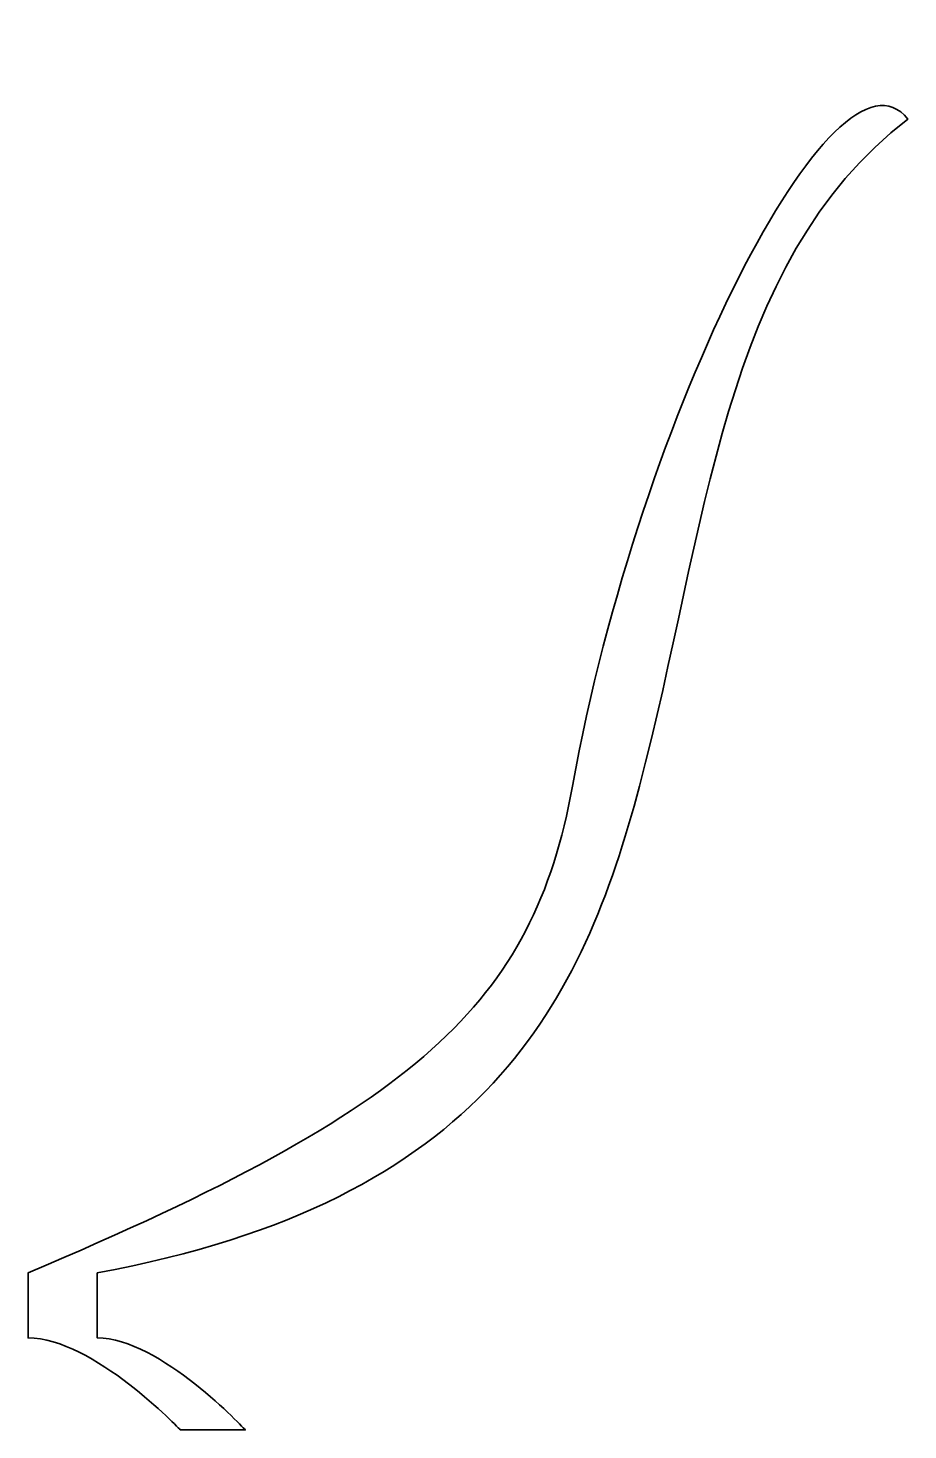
# Model space of a CAD drawing. Header units: inches. Extents: x 5.5 to 54.8, y -125.1 to -46.4.
import ezdxf

# ---------------------------------------------------------------- set-up
doc = ezdxf.new("R2010")
doc.units = ezdxf.units.IN
doc.header["$MEASUREMENT"] = 0
doc.layers.add('Layer 1', color=7, linetype='Continuous')

msp = doc.modelspace()

# ---------------------------------------------------------------- linework, layer by layer
at = {"layer": 'Layer 1', "color": 3, "lineweight": 35, "true_color": 0x00ff00}
msp.add_open_spline([(36.015, -88.917), (33.796, -101.179), (27.352, -106.974), (5.468, -116.244), (5.468, -116.244), (5.468, -119.891), (5.468, -119.891), (9.115, -119.891), (14.017, -125.06), (14.017, -125.06), (14.017, -125.06), (17.664, -125.06), (17.664, -125.06), (17.664, -125.06), (12.876, -119.891), (9.349, -119.891), (9.349, -119.891), (9.349, -116.244), (9.349, -116.244), (31.221, -112.219), (36.577, -100.96), (39.779, -88.917), (43.558, -74.707), (44.314, -59.545), (54.843, -51.484), (50.777, -46.373), (39.815, -67.916), (36.015, -88.917)], degree=3, knots=[0, 0, 0, 0, 1, 1, 1, 2, 2, 2, 3, 3, 3, 4, 4, 4, 5, 5, 5, 6, 6, 6, 7, 7, 7, 8, 8, 8, 9, 9, 9, 9], dxfattribs=at)

doc.saveas('drawing.dxf')
